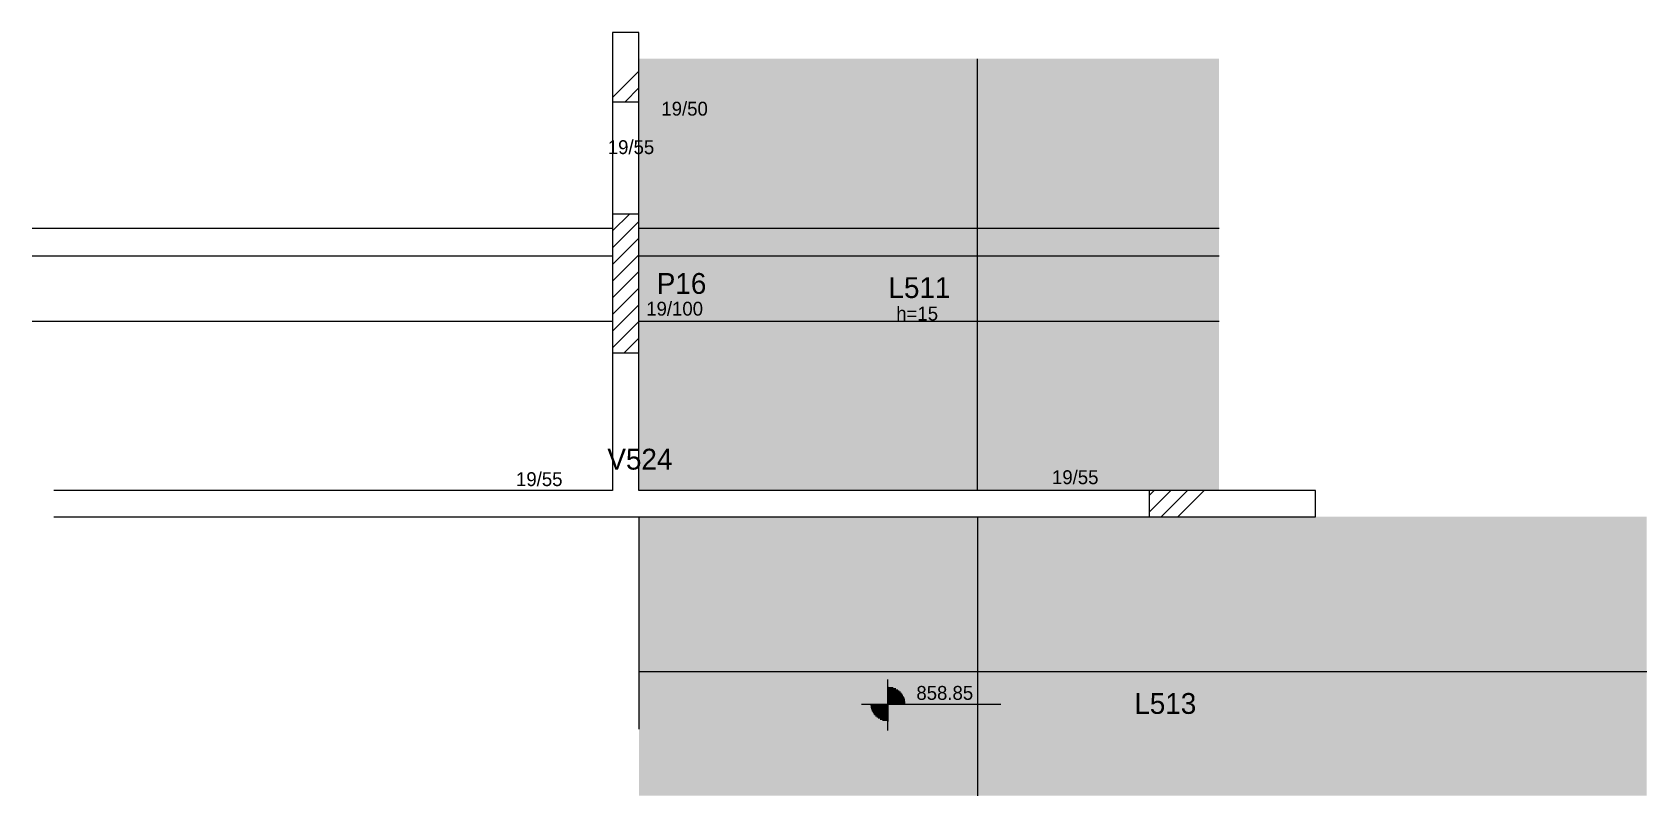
# Model space of a CAD drawing. Header units: metres. Extents: x 5800 to 6963, y 2967 to 3517.
import ezdxf

# ---------------------------------------------------------------- set-up
doc = ezdxf.new("R2010")
doc.units = ezdxf.units.M
for name, color, linetype in [('3', 7, 'Continuous'), ('4', 7, 'Continuous'), ('7', 7, 'Continuous'), ('Hachura', 7, 'Continuous'), ('Painéis', 7, 'Continuous'), ('REAPROVEITAMENTO', 7, 'Continuous')]:
    doc.layers.add(name, color=color, linetype=linetype)

msp = doc.modelspace()

# ---------------------------------------------------------------- hatches: boundary and pattern name
at = {"layer": 'Hachura'}
h = msp.add_hatch(color=7, dxfattribs=at)
h.dxf.hatch_style = 1
h.paths.add_polyline_path([(6236.7, 3355.9), (6654.7, 3355.9), (6654.7, 3355.9), (6654.7, 3375.9), (6654.7, 3375.9), (6236.7, 3375.9), (6236.7, 3375.9), (6236.7, 3355.9)])
h = msp.add_hatch(color=7, dxfattribs=at)
h.dxf.hatch_style = 1
h.paths.add_polyline_path([(6962.7, 3056.4), (6962.7, 3076.4), (6962.7, 3076.4), (6236.7, 3076.4), (6236.7, 3076.4), (6236.7, 3056.4), (6236.7, 3056.4), (6962.7, 3056.4)])
at = {"layer": 'REAPROVEITAMENTO'}
h = msp.add_hatch(color=7, dxfattribs=at)
h.dxf.hatch_style = 1
h.paths.add_polyline_path([(6654.7, 3186.9), (6236.7, 3186.9), (6236.7, 3186.9), (6236.7, 3497.9), (6236.7, 3497.9), (6654.7, 3497.9), (6654.7, 3497.9), (6654.7, 3186.9)])
h = msp.add_hatch(color=7, dxfattribs=at)
h.dxf.hatch_style = 1
h.paths.add_polyline_path([(6962.7, 3076.4), (6962.7, 3167.9), (6962.7, 3167.9), (6236.7, 3167.9), (6236.7, 3167.9), (6236.7, 3076.4), (6236.7, 3076.4), (6962.7, 3076.4)])
h = msp.add_hatch(color=7, dxfattribs=at)
h.dxf.hatch_style = 1
h.paths.add_polyline_path([(6236.7, 2966.9), (6962.7, 2966.9), (6962.7, 2966.9), (6962.7, 3076.4), (6962.7, 3076.4), (6236.7, 3076.4), (6236.7, 3076.4), (6236.7, 2966.9)])

# ---------------------------------------------------------------- linework, layer by layer
at = {"layer": '3', "color": 7, "lineweight": 25}
for p, q in [((6217.7, 3469.9), (6236.7, 3488.9)), ((6226.8, 3466.9), (6236.7, 3476.9)), ((6217.7, 3373.8), (6229.9, 3385.9)), ((6217.7, 3385.8), (6217.9, 3385.9)), ((6217.7, 3361.7), (6236.7, 3380.7)), ((6217.7, 3349.7), (6236.7, 3368.7)), ((6217.7, 3337.7), (6236.7, 3356.7)), ((6217.7, 3325.7), (6236.7, 3344.7)), ((6217.7, 3313.6), (6236.7, 3332.6)), ((6217.7, 3301.6), (6236.7, 3320.6)), ((6217.7, 3289.6), (6236.7, 3308.6)), ((6226.1, 3285.9), (6236.7, 3296.6)), ((6604.2, 3171.2), (6619.9, 3186.9)), ((6604.2, 3183.3), (6607.9, 3186.9)), ((6613, 3167.9), (6632, 3186.9)), ((6625, 3167.9), (6644, 3186.9)), ((6416.1, 3013.9), (6416.1, 3050.7)), ((6416.1, 3045.5), (6416.1, 3020.5)), ((6416.1, 3044.9), (6420, 3044.9)), ((6416.1, 3044.1), (6421.9, 3044.1)), ((6416.1, 3043.3), (6423.2, 3043.3)), ((6416.1, 3042.5), (6424.2, 3042.5)), ((6416.1, 3041.7), (6425.1, 3041.7)), ((6416.1, 3040.9), (6425.8, 3040.9)), ((6416.1, 3040.1), (6426.4, 3040.1)), ((6416.1, 3039.3), (6426.9, 3039.3)), ((6416.1, 3038.5), (6427.3, 3038.5)), ((6416.1, 3037.7), (6427.7, 3037.7)), ((6416.1, 3036.9), (6428, 3036.9)), ((6416.1, 3036.2), (6428.2, 3036.2)), ((6397.1, 3033), (6497.5, 3033)), ((6403.6, 3033), (6428.6, 3033)), ((6416.1, 3032.2), (6403.6, 3032.2)), ((6416.1, 3031.4), (6403.7, 3031.4)), ((6416.1, 3030.6), (6403.9, 3030.6)), ((6416.1, 3029.8), (6404, 3029.8)), ((6416.1, 3029), (6404.3, 3029)), ((6416.1, 3028.2), (6404.6, 3028.2)), ((6416.1, 3027.4), (6404.9, 3027.4)), ((6416.1, 3026.6), (6405.4, 3026.6)), ((6416.1, 3025.8), (6405.9, 3025.8)), ((6416.1, 3025.1), (6406.5, 3025.1)), ((6416.1, 3024.3), (6407.2, 3024.3)), ((6416.1, 3035.4), (6428.4, 3035.4)), ((6416.1, 3034.6), (6428.5, 3034.6)), ((6416.1, 3033.8), (6428.6, 3033.8)), ((6416.1, 3023.5), (6408, 3023.5)), ((6416.1, 3022.7), (6409.1, 3022.7)), ((6416.1, 3021.9), (6410.4, 3021.9)), ((6416.1, 3021.1), (6412.3, 3021.1))]:
    msp.add_line(p, q, dxfattribs=at)
for points in [[(6217.7, 3466.9), (6217.7, 3385.9)], [(6236.7, 3385.9), (6236.7, 3466.9)], [(6217.7, 3285.9), (6217.7, 3186.9)], [(6236.7, 3186.9), (6236.7, 3285.9)], [(6217.7, 3186.9), (5815.2, 3186.9)], [(6604.2, 3186.9), (6236.7, 3186.9)], [(5815.2, 3167.9), (6227.2, 3167.9)], [(6227.2, 3167.9), (6604.2, 3167.9)]]:
    msp.add_lwpolyline(points, dxfattribs=at)
at = {"layer": '7', "color": 7, "lineweight": 25}
for points in [[(6217.7, 3466.9), (6236.7, 3466.9), (6236.7, 3516.9), (6217.7, 3516.9), (6217.7, 3466.9)], [(6217.7, 3285.9), (6236.7, 3285.9), (6236.7, 3385.9), (6217.7, 3385.9), (6217.7, 3285.9)], [(6604.2, 3167.9), (6724.2, 3167.9), (6724.2, 3186.9), (6604.2, 3186.9), (6604.2, 3167.9)]]:
    msp.add_lwpolyline(points, dxfattribs=at)
at = {"layer": 'Painéis', "color": 7, "lineweight": 25}
for p, q in [((6480.7, 3186.9), (6480.7, 3497.9)), ((5799.7, 3375.9), (6217.7, 3375.9)), ((6236.7, 3375.9), (6654.7, 3375.9)), ((5799.7, 3355.9), (6217.7, 3355.9)), ((6236.7, 3355.9), (6654.7, 3355.9)), ((5799.7, 3308.9), (6217.7, 3308.9)), ((6236.7, 3308.9), (6654.7, 3308.9)), ((6236.7, 3167.9), (6236.7, 3015)), ((6480.7, 3167.9), (6480.7, 2966.9)), ((6236.7, 3056.4), (6962.7, 3056.4))]:
    msp.add_line(p, q, dxfattribs=at)

# ---------------------------------------------------------------- texts
at = {"layer": '3', "color": 7, "lineweight": 25}
for s, p in [('19/50', (6252.9, 3456.9)), ('19/55', (6214.3, 3429.2)), ('19/100', (6242, 3312.8)), ('h=15', (6422.1, 3309.3)), ('19/55', (6148.2, 3190)), ('19/55', (6534.3, 3191.4)), ('858.85', (6436.6, 3036))]:
    msp.add_text(s, height=10, dxfattribs=at).set_placement(p)
at = {"layer": '4', "color": 7, "lineweight": 25}
for s, p in [('P16', (6249.6, 3328.5)), ('L511', (6416.5, 3325.5)), ('V524', (6214, 3201.9)), ('L513', (6593.6, 3025.9))]:
    msp.add_text(s, height=15, dxfattribs=at).set_placement(p)

doc.saveas('drawing.dxf')
